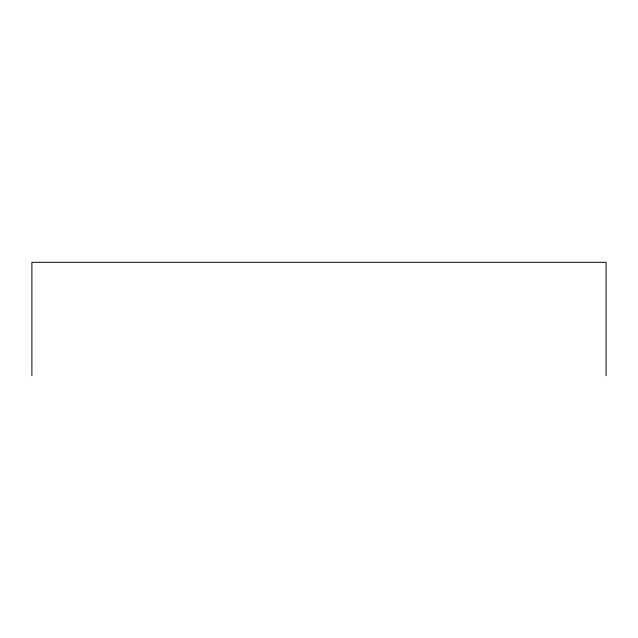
<?xml version="1.0" encoding="UTF-8"?>
<svg xmlns="http://www.w3.org/2000/svg" width="638" height="638" viewBox="0 0 638 638"><rect width="100%" height="100%" fill="white"/><g stroke="black" fill="none" stroke-linecap="round" stroke-linejoin="round"><path stroke-width="0.96" d="M606.1 375.694L606.1 262.306L31.9 262.306L31.9 375.694"/></g></svg>
